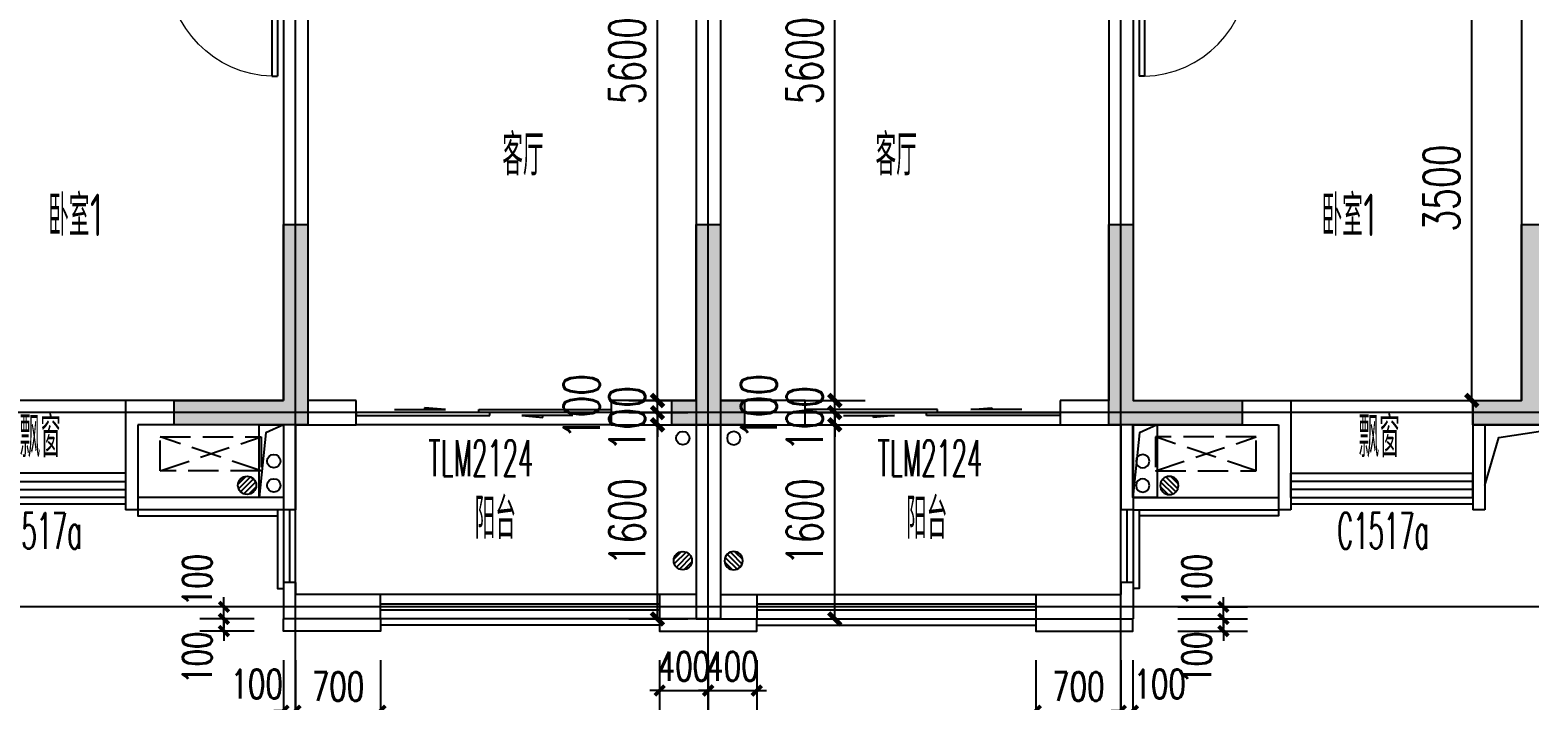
# Model space of a CAD drawing. Extents: x -59851 to 653804, y -249523 to 437614.
# Drawn here: x -29302 to -16943, y 6638 to 12159 of the extents above; entities that cross this region are included whole.
import ezdxf

# ---------------------------------------------------------------- set-up
doc = ezdxf.new("R2010")
doc.units = 0
doc.header["$LTSCALE"] = 1000
doc.header["$MEASUREMENT"] = 0
doc.linetypes.add('DASH', pattern=[0.35, 0.25, -0.1])
doc.layers.add('_S-PS(排水管)', color=255, linetype='Continuous', plot=False)
doc.layers.add('A-area(算半面积)', color=23, linetype='Continuous', plot=False)
for name, color, linetype in [('_S-YS(雨水管)', 3, 'Continuous'), ('_S-空调立管', 7, 'Continuous'), ('A-外装饰线脚', 7, 'Continuous'), ('A-洞口', 105, 'Continuous'), ('A-看线', 105, 'Continuous'), ('A-空调室外机', 5, 'DASH'), ('A-第三道尺寸线', 105, 'Continuous'), ('A-线脚看线', 9, 'Continuous'), ('AE-FLOR', 151, 'Continuous'), ('DOTE', 16, 'Continuous'), ('NL', 5, 'Continuous'), ('PUB_HATCH', 8, 'Continuous'), ('PUB_TEXT', 7, 'Continuous'), ('WALL', 2, 'Continuous'), ('WINDOW', 4, 'Continuous'), ('WINDOW_TEXT', 7, 'Continuous'), ('剪力墙', 6, 'Continuous'), ('栏杆', 142, 'Continuous')]:
    doc.layers.add(name, color=color, linetype=linetype)
doc.layers.add('A-第四道尺寸线(线脚尺寸)', color=105, linetype='Continuous', lineweight=5)
doc.styles.add('_TCH_DIM_T3', font='SIMPLEX.shx', dxfattribs={"width": 0.705882, "bigfont": 'GBCBIG.shx'})
doc.styles.add('_TCH_WINDOW', font='SIMPLEX.shx', dxfattribs={"width": 0.7, "height": 3.5, "bigfont": 'GBCBIG.shx'})
doc.styles.get("Standard").update_dxf_attribs({"font": 'gbenor.shx', "width": 0.7, "bigfont": 'gbcbig.shx'})
doc.dimstyles.new('_TCH_ARCH&&100', dxfattribs={"dimtxt": 297.5, "dimasz": 100, "dimexe": 250, "dimexo": 300, "dimgap": 100, "dimtad": 1, "dimdec": 0, "dimzin": 0, "dimdsep": 46, "dimtxsty": '_TCH_DIM_T3', "dimblk": 'ARCHTICK', "dimcen": 0.09, "dimclrt": 7, "dimazin": 2, "dimtfac": 1, "dimtdec": 0, "dimtix": 1, "dimtmove": 2, "dimatfit": 3, "dimfxl": 0, "dimtolj": 1, "dimtzin": 0, "dimarcsym": 0})
doc.dimstyles.new('_TCH_ARCH&&80', dxfattribs={"dimtxt": 238, "dimasz": 80, "dimexe": 200, "dimexo": 240, "dimgap": 80, "dimtad": 1, "dimdec": 0, "dimzin": 0, "dimdsep": 46, "dimtxsty": '_TCH_DIM_T3', "dimblk": 'ARCHTICK', "dimcen": 0.09, "dimclrt": 7, "dimazin": 2, "dimtfac": 1, "dimtdec": 0, "dimtix": 1, "dimtmove": 2, "dimatfit": 3, "dimfxl": 0, "dimtolj": 1, "dimtzin": 0, "dimarcsym": 0})

# ---------------------------------------------------------------- blocks, each defined once
blk = doc.blocks.new('jgjlq030328')
at = {"layer": 'PUB_HATCH'}
for points in [[(-273535, 8212), (-273535, 9662), (-273335, 9662), (-273335, 8012), (-274435, 8012), (-274435, 8212)], [(-270335, 8012), (-270335, 8212), (-270135, 8212), (-270135, 9662), (-269935, 9662), (-269935, 8212), (-269735, 8212), (-269735, 8012)], [(-266735, 9662), (-266535, 9662), (-266535, 8212), (-265635, 8212), (-265635, 8012), (-266735, 8012)], [(-263735, 8012), (-263735, 8212), (-263335, 8212), (-263335, 9662), (-263135, 9662), (-263135, 8212), (-262735, 8212), (-262735, 8012)]]:
    blk.add_hatch(color=256, dxfattribs=at).paths.add_polyline_path(points)
at = {"layer": '剪力墙'}
for points in [[(-273535, 8212), (-273535, 9662), (-273335, 9662), (-273335, 8012), (-274435, 8012), (-274435, 8212)], [(-266735, 9662), (-266535, 9662), (-266535, 8212), (-265635, 8212), (-265635, 8012), (-266735, 8012)]]:
    blk.add_lwpolyline(points, close=True, dxfattribs=at)
for points in [[(-270335, 8012), (-270335, 8212), (-270135, 8212), (-270135, 9662), (-269935, 9662), (-269935, 8212), (-269735, 8212), (-269735, 8012), (-270335, 8012), (-269935, 8012)], [(-263735, 8012), (-263735, 8212), (-263335, 8212), (-263335, 9662), (-263135, 9662), (-263135, 8212), (-262735, 8212), (-262735, 8012), (-263735, 8012), (-263135, 8012)], [(-273335, 8212), (-273335, 8212)], [(-266735, 8212), (-266735, 8212)]]:
    blk.add_lwpolyline(points, dxfattribs=at)
blk = doc.blocks.new('zhouxianssceng0329')
at = {"layer": 'DOTE'}
for p, q in [((-27114, 132090), (-27114, 156469)), ((-23714, 132090), (-23714, 156469)), ((-20314, 132090), (-20314, 143398)), ((5501, 134598), (-44989, 134598)), ((5501, 132998), (-44989, 132998))]:
    blk.add_line(p, q, dxfattribs=at)
blk = doc.blocks.new('ssxianjiao0329')
at = {"layer": 'A-外装饰线脚'}
for points in [[(-26414, 132898), (-26414, 132798), (-27214, 132798), (-27214, 132898)], [(-24114, 132898), (-24114, 132798), (-23314, 132798), (-23314, 132898)], [(-21014, 132898), (-21014, 132798), (-20214, 132798), (-20214, 132898)]]:
    blk.add_lwpolyline(points, dxfattribs=at)
at = {"layer": 'A-线脚看线'}
for points in [[(-30014, 133848), (-28514, 133848)], [(-28414, 133798), (-28414, 133748), (-27264, 133748)], [(-27214, 133798), (-27264, 133798), (-27264, 133148), (-27214, 133148)], [(-20214, 133798), (-20164, 133798), (-20164, 133148), (-20214, 133148)], [(-19014, 133798), (-19014, 133748), (-20164, 133748)], [(-18914, 133848), (-17414, 133848)], [(-24114, 132848), (-26414, 132848)], [(-23314, 132848), (-21014, 132848)]]:
    blk.add_lwpolyline(points, dxfattribs=at)
blk = doc.blocks.new('jfdsajjfjkjhhj')
at = {"layer": 'A-洞口'}
blk.add_lwpolyline([(-56304, 137588), (-56104, 137588), (-56104, 136988), (-56304, 136988)], close=True, dxfattribs=at)
blk.add_lwpolyline([(-56104, 137588), (-56249, 137522), (-56304, 136988)], dxfattribs=at)
blk = doc.blocks.new('huxingdongkoupiaochuangyangtai')
for p in [(28890, 0), (36090, 0)]:
    blk.add_blockref('jfdsajjfjkjhhj', p)
blk = doc.blocks.new('ktswaj')
at = {"linetype": 'DASH'}
blk.add_lwpolyline([(15990, 179083), (15990, 178253), (16268, 178253), (16268, 179083)], close=True, dxfattribs=at)
for points in [[(15990, 179083), (16268, 178253)], [(15990, 178253), (16268, 179083)]]:
    blk.add_lwpolyline(points, dxfattribs=at)
blk = doc.blocks.new('$DorLib2D$00000131')
at = {"color": 0, "linetype": 'Continuous'}
for p, q in [((0.15, 0.125), (0.2319, 0.1973)), ((0.2319, 0.1973), (0.2319, 0.125)), ((-0.5, 0.125), (-0.5, 0)), ((0.0192, 0.125), (-0.5, 0.125)), ((0.0192, 0), (0.0192, 0.125)), ((0.35, 0.125), (0.15, 0.125)), ((-0.5, 0), (0.0192, 0)), ((-0.024, 0), (0.5, 0)), ((-0.024, -0.125), (-0.024, 0)), ((0.5, 0), (0.5, -0.125)), ((-0.35, -0.125), (-0.15, -0.125)), ((-0.2319, -0.1973), (-0.2319, -0.125)), ((-0.15, -0.125), (-0.2319, -0.1973)), ((0.5, -0.125), (-0.024, -0.125))]:
    blk.add_line(p, q, dxfattribs=at)
blk = doc.blocks.new('$DorLib2D$00000001')
for p, q in [((0.45, 0.975), (0.5, 0.975)), ((0.45, 0), (0.45, 0.975)), ((0.5, 0), (0.5, 0.975)), ((0.5, 0), (0.45, 0))]:
    blk.add_line(p, q)
at = {"lineweight": 13}
blk.add_arc((0.475, 0), 0.975, 91.4693, 180, dxfattribs=at)
blk = doc.blocks.new('$TCHSYS$WIN2D')
for p, q in [((-0.5, 0.5), (0.5, 0.5)), ((-0.5, 0.5), (-0.5, -0.5)), ((0.5, 0.5), (0.5, -0.5)), ((0.5, 0.1667), (-0.5, 0.1667)), ((0.5, -0.1667), (-0.5, -0.1667)), ((-0.5, -0.5), (0.5, -0.5))]:
    blk.add_line(p, q)
blk = doc.blocks.new('_ArchTick')
at = {"color": 0, "linetype": 'ByBlock', "const_width": 0.4}
blk.add_lwpolyline([(-0.5, -0.5), (0.5, 0.5)], dxfattribs=at)
blk = doc.blocks.new('*D739')
at = {"layer": 'A-第三道尺寸线', "color": 0, "lineweight": -2, "transparency": 16777216}
for p, q in [((-70533, -43702), (-70047, -43702)), ((-70297, -45302), (-70297, -43702)), ((-70533, -45302), (-70047, -45302))]:
    blk.add_line(p, q, dxfattribs=at)
at = {"layer": 'Defpoints', "color": 0, "transparency": 16777216}
for p in [(-70833, -43702), (-70297, -43702), (-70833, -45302)]:
    blk.add_point(p, dxfattribs=at)
at = {"layer": 'A-第三道尺寸线', "color": 0, "lineweight": -2, "transparency": 16777216, "xscale": 100, "yscale": 100, "zscale": 100}
for p, rotation in [((-70297, -43702), 90), ((-70297, -45302), 270)]:
    blk.add_blockref('_ArchTick', p, dxfattribs=dict(at, rotation=rotation))
at = {"layer": 'A-第三道尺寸线', "color": 7, "transparency": 16777216, "insert": (-70546, -44502), "char_height": 297.5, "attachment_point": 5, "rotation": 90, "style": '_TCH_DIM_T3'}
blk.add_mtext('\\A1;1600', dxfattribs=at)
blk = doc.blocks.new('*D740')
at = {"layer": 'A-第三道尺寸线', "color": 0, "lineweight": -2, "transparency": 16777216}
for p, q in [((-70297, -43602), (-70297, -43502)), ((-70533, -43602), (-70047, -43602)), ((-70297, -43702), (-70297, -43602)), ((-70533, -43702), (-70047, -43702)), ((-70297, -43702), (-70297, -43802))]:
    blk.add_line(p, q, dxfattribs=at)
at = {"layer": 'Defpoints', "color": 0, "transparency": 16777216}
for p in [(-70833, -43602), (-70297, -43602), (-70833, -43702)]:
    blk.add_point(p, dxfattribs=at)
at = {"layer": 'A-第三道尺寸线', "color": 0, "lineweight": -2, "transparency": 16777216, "xscale": 100, "yscale": 100, "zscale": 100}
for p, rotation in [((-70297, -43602), 270), ((-70297, -43702), 90)]:
    blk.add_blockref('_ArchTick', p, dxfattribs=dict(at, rotation=rotation))
at = {"layer": 'A-第三道尺寸线', "color": 7, "transparency": 16777216, "insert": (-70546, -43652), "char_height": 297.5, "attachment_point": 5, "rotation": 90, "style": '_TCH_DIM_T3'}
blk.add_mtext('\\A1;100', dxfattribs=at)
blk = doc.blocks.new('*D741')
at = {"layer": 'A-第三道尺寸线', "color": 0, "lineweight": -2, "transparency": 16777216}
for p, q in [((-70533, -43502), (-70047, -43502)), ((-70297, -43502), (-70297, -43402)), ((-70297, -43602), (-70297, -43502)), ((-70533, -43602), (-70047, -43602)), ((-70297, -43602), (-70297, -43702))]:
    blk.add_line(p, q, dxfattribs=at)
at = {"layer": 'Defpoints', "color": 0, "transparency": 16777216}
for p in [(-70833, -43502), (-70297, -43502), (-70833, -43602)]:
    blk.add_point(p, dxfattribs=at)
at = {"layer": 'A-第三道尺寸线', "color": 0, "lineweight": -2, "transparency": 16777216, "xscale": 100, "yscale": 100, "zscale": 100}
for p, rotation in [((-70297, -43502), 270), ((-70297, -43602), 90)]:
    blk.add_blockref('_ArchTick', p, dxfattribs=dict(at, rotation=rotation))
at = {"layer": 'A-第三道尺寸线', "color": 7, "transparency": 16777216, "insert": (-70922, -43552), "char_height": 297.5, "attachment_point": 5, "rotation": 90, "style": '_TCH_DIM_T3'}
blk.add_mtext('\\A1;100', dxfattribs=at)
blk = doc.blocks.new('*D742')
at = {"layer": 'A-第三道尺寸线', "color": 0, "lineweight": -2, "transparency": 16777216}
for p, q in [((-70533, -37902), (-70047, -37902)), ((-70297, -43502), (-70297, -37902)), ((-70533, -43502), (-70047, -43502))]:
    blk.add_line(p, q, dxfattribs=at)
at = {"layer": 'Defpoints', "color": 0, "transparency": 16777216}
for p in [(-70833, -37902), (-70297, -37902), (-70833, -43502)]:
    blk.add_point(p, dxfattribs=at)
at = {"layer": 'A-第三道尺寸线', "color": 0, "lineweight": -2, "transparency": 16777216, "xscale": 100, "yscale": 100, "zscale": 100}
for p, rotation in [((-70297, -37902), 90), ((-70297, -43502), 270)]:
    blk.add_blockref('_ArchTick', p, dxfattribs=dict(at, rotation=rotation))
at = {"layer": 'A-第三道尺寸线', "color": 7, "transparency": 16777216, "insert": (-70546, -40702), "char_height": 297.5, "attachment_point": 5, "rotation": 90, "style": '_TCH_DIM_T3'}
blk.add_mtext('\\A1;5600', dxfattribs=at)
blk = doc.blocks.new('*D753')
at = {"layer": 'A-第三道尺寸线', "color": 0, "lineweight": -2, "transparency": 16777216}
for p, q in [((-75729, -40002), (-76192, -40002)), ((-75942, -43502), (-75942, -40002)), ((-75729, -43502), (-76192, -43502))]:
    blk.add_line(p, q, dxfattribs=at)
at = {"layer": 'Defpoints', "color": 0, "transparency": 16777216}
for p in [(-75942, -40002), (-75429, -40002), (-75429, -43502)]:
    blk.add_point(p, dxfattribs=at)
at = {"layer": 'A-第三道尺寸线', "color": 0, "lineweight": -2, "transparency": 16777216, "xscale": 100, "yscale": 100, "zscale": 100}
for p, rotation in [((-75942, -40002), 90), ((-75942, -43502), 270)]:
    blk.add_blockref('_ArchTick', p, dxfattribs=dict(at, rotation=rotation))
at = {"layer": 'A-第三道尺寸线', "color": 7, "transparency": 16777216, "insert": (-76190, -41752), "char_height": 297.5, "attachment_point": 5, "rotation": 90, "style": '_TCH_DIM_T3'}
blk.add_mtext('\\A1;3500', dxfattribs=at)
blk = doc.blocks.new('*D462')
at = {"layer": 'A-第四道尺寸线(线脚尺寸)', "color": 0, "lineweight": -2, "transparency": 16777216}
for p, q in [((-27214, 13758), (-27214, 13142)), ((-27114, 13758), (-27114, 13142)), ((-27214, 13342), (-27294, 13342)), ((-27214, 13342), (-27114, 13342)), ((-27114, 13342), (-27034, 13342))]:
    blk.add_line(p, q, dxfattribs=at)
at = {"layer": 'Defpoints', "color": 0, "transparency": 16777216}
for p in [(-27214, 13998), (-27114, 13998), (-27114, 13342)]:
    blk.add_point(p, dxfattribs=at)
at = {"layer": 'A-第四道尺寸线(线脚尺寸)', "color": 0, "lineweight": -2, "transparency": 16777216, "xscale": 80, "yscale": 80, "zscale": 80}
blk.add_blockref('_ArchTick', (-27214, 13342), dxfattribs=at)
at = {"layer": 'A-第四道尺寸线(线脚尺寸)', "color": 0, "lineweight": -2, "transparency": 16777216, "xscale": 80, "yscale": 80, "zscale": 80, "rotation": 180}
blk.add_blockref('_ArchTick', (-27114, 13342), dxfattribs=at)
at = {"layer": 'A-第四道尺寸线(线脚尺寸)', "color": 7, "transparency": 16777216, "insert": (-27434, 13562), "char_height": 238, "attachment_point": 5, "style": '_TCH_DIM_T3'}
blk.add_mtext('\\A1;100', dxfattribs=at)
blk = doc.blocks.new('*D463')
at = {"layer": 'A-第四道尺寸线(线脚尺寸)', "color": 0, "lineweight": -2, "transparency": 16777216}
for p, q in [((-27114, 13758), (-27114, 13142)), ((-26414, 13758), (-26414, 13142)), ((-27114, 13342), (-26414, 13342))]:
    blk.add_line(p, q, dxfattribs=at)
at = {"layer": 'Defpoints', "color": 0, "transparency": 16777216}
for p in [(-27114, 13998), (-26414, 13998), (-26414, 13342)]:
    blk.add_point(p, dxfattribs=at)
at = {"layer": 'A-第四道尺寸线(线脚尺寸)', "color": 0, "lineweight": -2, "transparency": 16777216, "xscale": 80, "yscale": 80, "zscale": 80, "rotation": 180}
blk.add_blockref('_ArchTick', (-27114, 13342), dxfattribs=at)
at = {"layer": 'A-第四道尺寸线(线脚尺寸)', "color": 0, "lineweight": -2, "transparency": 16777216, "xscale": 80, "yscale": 80, "zscale": 80}
blk.add_blockref('_ArchTick', (-26414, 13342), dxfattribs=at)
at = {"layer": 'A-第四道尺寸线(线脚尺寸)', "color": 7, "transparency": 16777216, "insert": (-26764, 13541), "char_height": 238, "attachment_point": 5, "style": '_TCH_DIM_T3'}
blk.add_mtext('\\A1;700', dxfattribs=at)
blk = doc.blocks.new('*D464')
at = {"layer": 'A-第四道尺寸线(线脚尺寸)', "color": 0, "lineweight": -2, "transparency": 16777216}
for p, q in [((-24114, 13758), (-24114, 13308)), ((-23714, 13758), (-23714, 13308)), ((-24114, 13508), (-24194, 13508)), ((-24114, 13508), (-23714, 13508)), ((-23714, 13508), (-23634, 13508))]:
    blk.add_line(p, q, dxfattribs=at)
at = {"layer": 'Defpoints', "color": 0, "transparency": 16777216}
for p in [(-24114, 13998), (-23714, 13998), (-23714, 13508)]:
    blk.add_point(p, dxfattribs=at)
at = {"layer": 'A-第四道尺寸线(线脚尺寸)', "color": 0, "lineweight": -2, "transparency": 16777216, "xscale": 80, "yscale": 80, "zscale": 80}
blk.add_blockref('_ArchTick', (-24114, 13508), dxfattribs=at)
at = {"layer": 'A-第四道尺寸线(线脚尺寸)', "color": 0, "lineweight": -2, "transparency": 16777216, "xscale": 80, "yscale": 80, "zscale": 80, "rotation": 180}
blk.add_blockref('_ArchTick', (-23714, 13508), dxfattribs=at)
at = {"layer": 'A-第四道尺寸线(线脚尺寸)', "color": 7, "transparency": 16777216, "insert": (-23914, 13707), "char_height": 238, "attachment_point": 5, "style": '_TCH_DIM_T3'}
blk.add_mtext('\\A1;400', dxfattribs=at)
blk = doc.blocks.new('*D465')
at = {"layer": 'A-第四道尺寸线(线脚尺寸)', "color": 0, "lineweight": -2, "transparency": 16777216}
for p, q in [((-23714, 13758), (-23714, 13308)), ((-23314, 13758), (-23314, 13308)), ((-23714, 13508), (-23794, 13508)), ((-23714, 13508), (-23314, 13508)), ((-23314, 13508), (-23234, 13508))]:
    blk.add_line(p, q, dxfattribs=at)
at = {"layer": 'Defpoints', "color": 0, "transparency": 16777216}
for p in [(-23714, 13998), (-23314, 13998), (-23314, 13508)]:
    blk.add_point(p, dxfattribs=at)
at = {"layer": 'A-第四道尺寸线(线脚尺寸)', "color": 0, "lineweight": -2, "transparency": 16777216, "xscale": 80, "yscale": 80, "zscale": 80}
blk.add_blockref('_ArchTick', (-23714, 13508), dxfattribs=at)
at = {"layer": 'A-第四道尺寸线(线脚尺寸)', "color": 0, "lineweight": -2, "transparency": 16777216, "xscale": 80, "yscale": 80, "zscale": 80, "rotation": 180}
blk.add_blockref('_ArchTick', (-23314, 13508), dxfattribs=at)
at = {"layer": 'A-第四道尺寸线(线脚尺寸)', "color": 7, "transparency": 16777216, "insert": (-23514, 13707), "char_height": 238, "attachment_point": 5, "style": '_TCH_DIM_T3'}
blk.add_mtext('\\A1;400', dxfattribs=at)
blk = doc.blocks.new('*D466')
at = {"layer": 'A-第四道尺寸线(线脚尺寸)', "color": 0, "lineweight": -2, "transparency": 16777216}
for p, q in [((-20314, 13758), (-20314, 13142)), ((-20214, 13758), (-20214, 13142)), ((-20314, 13342), (-20394, 13342)), ((-20314, 13342), (-20214, 13342)), ((-20214, 13342), (-20134, 13342))]:
    blk.add_line(p, q, dxfattribs=at)
at = {"layer": 'Defpoints', "color": 0, "transparency": 16777216}
for p in [(-20314, 13998), (-20214, 13998), (-20214, 13342)]:
    blk.add_point(p, dxfattribs=at)
at = {"layer": 'A-第四道尺寸线(线脚尺寸)', "color": 0, "lineweight": -2, "transparency": 16777216, "xscale": 80, "yscale": 80, "zscale": 80}
blk.add_blockref('_ArchTick', (-20314, 13342), dxfattribs=at)
at = {"layer": 'A-第四道尺寸线(线脚尺寸)', "color": 0, "lineweight": -2, "transparency": 16777216, "xscale": 80, "yscale": 80, "zscale": 80, "rotation": 180}
blk.add_blockref('_ArchTick', (-20214, 13342), dxfattribs=at)
at = {"layer": 'A-第四道尺寸线(线脚尺寸)', "color": 7, "transparency": 16777216, "insert": (-19994, 13562), "char_height": 238, "attachment_point": 5, "style": '_TCH_DIM_T3'}
blk.add_mtext('\\A1;100', dxfattribs=at)
blk = doc.blocks.new('*D467')
at = {"layer": 'A-第四道尺寸线(线脚尺寸)', "color": 0, "lineweight": -2, "transparency": 16777216}
for p, q in [((-21014, 13758), (-21014, 13142)), ((-20314, 13758), (-20314, 13142)), ((-21014, 13342), (-20314, 13342))]:
    blk.add_line(p, q, dxfattribs=at)
at = {"layer": 'Defpoints', "color": 0, "transparency": 16777216}
for p in [(-21014, 13998), (-20314, 13998), (-20314, 13342)]:
    blk.add_point(p, dxfattribs=at)
at = {"layer": 'A-第四道尺寸线(线脚尺寸)', "color": 0, "lineweight": -2, "transparency": 16777216, "xscale": 80, "yscale": 80, "zscale": 80, "rotation": 180}
blk.add_blockref('_ArchTick', (-21014, 13342), dxfattribs=at)
at = {"layer": 'A-第四道尺寸线(线脚尺寸)', "color": 0, "lineweight": -2, "transparency": 16777216, "xscale": 80, "yscale": 80, "zscale": 80}
blk.add_blockref('_ArchTick', (-20314, 13342), dxfattribs=at)
at = {"layer": 'A-第四道尺寸线(线脚尺寸)', "color": 7, "transparency": 16777216, "insert": (-20664, 13541), "char_height": 238, "attachment_point": 5, "style": '_TCH_DIM_T3'}
blk.add_mtext('\\A1;700', dxfattribs=at)
blk = doc.blocks.new('*D498')
at = {"layer": 'A-第四道尺寸线(线脚尺寸)', "color": 0, "lineweight": -2, "transparency": 16777216}
for p, q in [((-27454, 14098), (-27904, 14098)), ((-27704, 14098), (-27704, 14178)), ((-27704, 13998), (-27704, 14098)), ((-27454, 13998), (-27904, 13998)), ((-27704, 13998), (-27704, 13918))]:
    blk.add_line(p, q, dxfattribs=at)
at = {"layer": 'Defpoints', "color": 0, "transparency": 16777216}
for p in [(-27704, 14098), (-27214, 14098), (-27214, 13998)]:
    blk.add_point(p, dxfattribs=at)
at = {"layer": 'A-第四道尺寸线(线脚尺寸)', "color": 0, "lineweight": -2, "transparency": 16777216, "xscale": 80, "yscale": 80, "zscale": 80}
for p, rotation in [((-27704, 14098), 270), ((-27704, 13998), 90)]:
    blk.add_blockref('_ArchTick', p, dxfattribs=dict(at, rotation=rotation))
at = {"layer": 'A-第四道尺寸线(线脚尺寸)', "color": 7, "transparency": 16777216, "insert": (-27924, 13778), "char_height": 238, "attachment_point": 5, "rotation": 90, "style": '_TCH_DIM_T3'}
blk.add_mtext('\\A1;100', dxfattribs=at)
blk = doc.blocks.new('*D499')
at = {"layer": 'A-第四道尺寸线(线脚尺寸)', "color": 0, "lineweight": -2, "transparency": 16777216}
for p, q in [((-27704, 14198), (-27704, 14278)), ((-27454, 14198), (-27904, 14198)), ((-27454, 14098), (-27904, 14098)), ((-27704, 14098), (-27704, 14198)), ((-27704, 14098), (-27704, 14018))]:
    blk.add_line(p, q, dxfattribs=at)
at = {"layer": 'Defpoints', "color": 0, "transparency": 16777216}
for p in [(-27704, 14198), (-27214, 14198), (-27214, 14098)]:
    blk.add_point(p, dxfattribs=at)
at = {"layer": 'A-第四道尺寸线(线脚尺寸)', "color": 0, "lineweight": -2, "transparency": 16777216, "xscale": 80, "yscale": 80, "zscale": 80}
for p, rotation in [((-27704, 14198), 270), ((-27704, 14098), 90)]:
    blk.add_blockref('_ArchTick', p, dxfattribs=dict(at, rotation=rotation))
at = {"layer": 'A-第四道尺寸线(线脚尺寸)', "color": 7, "transparency": 16777216, "insert": (-27924, 14418), "char_height": 238, "attachment_point": 5, "rotation": 90, "style": '_TCH_DIM_T3'}
blk.add_mtext('\\A1;100', dxfattribs=at)
blk = doc.blocks.new('*D500')
at = {"layer": 'A-第四道尺寸线(线脚尺寸)', "color": 0, "lineweight": -2, "transparency": 16777216}
for p, q in [((-19843, 14098), (-19269, 14098)), ((-19469, 14098), (-19469, 14178)), ((-19469, 13998), (-19469, 14098)), ((-19843, 13998), (-19269, 13998)), ((-19469, 13998), (-19469, 13918))]:
    blk.add_line(p, q, dxfattribs=at)
at = {"layer": 'Defpoints', "color": 0, "transparency": 16777216}
for p in [(-20083, 14098), (-19469, 14098), (-20083, 13998)]:
    blk.add_point(p, dxfattribs=at)
at = {"layer": 'A-第四道尺寸线(线脚尺寸)', "color": 0, "lineweight": -2, "transparency": 16777216, "xscale": 80, "yscale": 80, "zscale": 80}
for p, rotation in [((-19469, 14098), 270), ((-19469, 13998), 90)]:
    blk.add_blockref('_ArchTick', p, dxfattribs=dict(at, rotation=rotation))
at = {"layer": 'A-第四道尺寸线(线脚尺寸)', "color": 7, "transparency": 16777216, "insert": (-19689, 13778), "char_height": 238, "attachment_point": 5, "rotation": 90, "style": '_TCH_DIM_T3'}
blk.add_mtext('\\A1;100', dxfattribs=at)
blk = doc.blocks.new('*D501')
at = {"layer": 'A-第四道尺寸线(线脚尺寸)', "color": 0, "lineweight": -2, "transparency": 16777216}
for p, q in [((-19469, 14198), (-19469, 14278)), ((-19843, 14198), (-19269, 14198)), ((-19843, 14098), (-19269, 14098)), ((-19469, 14098), (-19469, 14198)), ((-19469, 14098), (-19469, 14018))]:
    blk.add_line(p, q, dxfattribs=at)
at = {"layer": 'Defpoints', "color": 0, "transparency": 16777216}
for p in [(-20083, 14198), (-20083, 14098), (-19469, 14198)]:
    blk.add_point(p, dxfattribs=at)
at = {"layer": 'A-第四道尺寸线(线脚尺寸)', "color": 0, "lineweight": -2, "transparency": 16777216, "xscale": 80, "yscale": 80, "zscale": 80}
for p, rotation in [((-19469, 14198), 270), ((-19469, 14098), 90)]:
    blk.add_blockref('_ArchTick', p, dxfattribs=dict(at, rotation=rotation))
at = {"layer": 'A-第四道尺寸线(线脚尺寸)', "color": 7, "transparency": 16777216, "insert": (-19689, 14418), "char_height": 238, "attachment_point": 5, "rotation": 90, "style": '_TCH_DIM_T3'}
blk.add_mtext('\\A1;100', dxfattribs=at)
blk = doc.blocks.new('_LV13')
at = {"color": 0}
for p, q in [((-0.071, 0.495), (-0.495, 0.071)), ((0.183, 0.465), (-0.465, -0.183)), ((0.354, 0.354), (-0.354, -0.354)), ((0.465, 0.183), (-0.183, -0.465)), ((0.495, -0.071), (0.071, -0.495))]:
    blk.add_line(p, q, dxfattribs=at)
blk.add_circle((0, 0), 0.5)
blk = doc.blocks.new('e30505')
at = {"layer": '_S-PS(排水管)'}
blk.add_lwpolyline([(-133873, 57934, 1), (-133763, 57934, 1)], format="xyb", close=True, dxfattribs=at)
at = {"layer": '_S-YS(雨水管)'}
blk.add_lwpolyline([(-130393, 57744, 1), (-130503, 57744, 1)], format="xyb", close=True, dxfattribs=at)
at = {"layer": '_S-空调立管'}
blk.add_lwpolyline([(-130393, 57544, 1), (-130503, 57544, 1)], format="xyb", close=True, dxfattribs=at)
at = {"layer": 'NL', "ltscale": 0.5, "extrusion": (0, 0, -1), "xscale": 150, "yscale": 150, "zscale": -150}
for p in [(130228, 57544), (133818, 56924)]:
    blk.add_blockref('_LV13', p, dxfattribs=at)
blk = doc.blocks.new('jfdsjajkjkjkjkh')
at = {"layer": '_S-PS(排水管)'}
blk.add_lwpolyline([(-23559, 137478, 1), (-23449, 137478, 1)], format="xyb", close=True, dxfattribs=at)
at = {"layer": '_S-YS(雨水管)'}
blk.add_lwpolyline([(-20079, 137288, 1), (-20189, 137288, 1)], format="xyb", close=True, dxfattribs=at)
at = {"layer": '_S-空调立管'}
blk.add_lwpolyline([(-20079, 137088, 1), (-20189, 137088, 1)], format="xyb", close=True, dxfattribs=at)
at = {"layer": 'NL', "ltscale": 0.5, "extrusion": (0, 0, -1), "xscale": 150, "yscale": 150, "zscale": -150}
for p in [(19914, 137088), (23504, 136468)]:
    blk.add_blockref('_LV13', p, dxfattribs=at)
blk = doc.blocks.new('*D901')
at = {"layer": 'A-第三道尺寸线', "color": 0, "lineweight": -2, "transparency": 16777216}
for p, q in [((-23014, 8906), (-22421, 8906)), ((-22671, 7306), (-22671, 8906)), ((-23014, 7306), (-22421, 7306))]:
    blk.add_line(p, q, dxfattribs=at)
at = {"layer": 'Defpoints', "color": 0, "transparency": 16777216}
for p in [(-23314, 8906), (-22671, 8906), (-23314, 7306)]:
    blk.add_point(p, dxfattribs=at)
at = {"layer": 'A-第三道尺寸线', "color": 0, "lineweight": -2, "transparency": 16777216, "xscale": 100, "yscale": 100, "zscale": 100}
for p, rotation in [((-22671, 8906), 90), ((-22671, 7306), 270)]:
    blk.add_blockref('_ArchTick', p, dxfattribs=dict(at, rotation=rotation))
at = {"layer": 'A-第三道尺寸线', "color": 7, "transparency": 16777216, "insert": (-22919, 8106), "char_height": 297.5, "attachment_point": 5, "rotation": 90, "style": '_TCH_DIM_T3'}
blk.add_mtext('\\A1;1600', dxfattribs=at)
blk = doc.blocks.new('*D902')
at = {"layer": 'A-第三道尺寸线', "color": 0, "lineweight": -2, "transparency": 16777216}
for p, q in [((-22671, 9006), (-22671, 9106)), ((-23014, 9006), (-22421, 9006)), ((-23014, 8906), (-22421, 8906)), ((-22671, 8906), (-22671, 9006)), ((-22671, 8906), (-22671, 8806))]:
    blk.add_line(p, q, dxfattribs=at)
at = {"layer": 'Defpoints', "color": 0, "transparency": 16777216}
for p in [(-23314, 9006), (-23314, 8906), (-22671, 9006)]:
    blk.add_point(p, dxfattribs=at)
at = {"layer": 'A-第三道尺寸线', "color": 0, "lineweight": -2, "transparency": 16777216, "xscale": 100, "yscale": 100, "zscale": 100}
for p, rotation in [((-22671, 9006), 270), ((-22671, 8906), 90)]:
    blk.add_blockref('_ArchTick', p, dxfattribs=dict(at, rotation=rotation))
at = {"layer": 'A-第三道尺寸线', "color": 7, "transparency": 16777216, "insert": (-22919, 8956), "char_height": 297.5, "attachment_point": 5, "rotation": 90, "style": '_TCH_DIM_T3'}
blk.add_mtext('\\A1;100', dxfattribs=at)
blk = doc.blocks.new('*D903')
at = {"layer": 'A-第三道尺寸线', "color": 0, "lineweight": -2, "transparency": 16777216}
for p, q in [((-22671, 9106), (-22671, 9206)), ((-23014, 9106), (-22421, 9106)), ((-22671, 9006), (-22671, 9106)), ((-23014, 9006), (-22421, 9006)), ((-22671, 9006), (-22671, 8906))]:
    blk.add_line(p, q, dxfattribs=at)
at = {"layer": 'Defpoints', "color": 0, "transparency": 16777216}
for p in [(-23314, 9106), (-22671, 9106), (-23314, 9006)]:
    blk.add_point(p, dxfattribs=at)
at = {"layer": 'A-第三道尺寸线', "color": 0, "lineweight": -2, "transparency": 16777216, "xscale": 100, "yscale": 100, "zscale": 100}
for p, rotation in [((-22671, 9106), 270), ((-22671, 9006), 90)]:
    blk.add_blockref('_ArchTick', p, dxfattribs=dict(at, rotation=rotation))
at = {"layer": 'A-第三道尺寸线', "color": 7, "transparency": 16777216, "insert": (-23296, 9056), "char_height": 297.5, "attachment_point": 5, "rotation": 90, "style": '_TCH_DIM_T3'}
blk.add_mtext('\\A1;100', dxfattribs=at)
blk = doc.blocks.new('*D904')
at = {"layer": 'A-第三道尺寸线', "color": 0, "lineweight": -2, "transparency": 16777216}
for p, q in [((-23014, 14706), (-22421, 14706)), ((-22671, 9106), (-22671, 14706)), ((-23014, 9106), (-22421, 9106))]:
    blk.add_line(p, q, dxfattribs=at)
at = {"layer": 'Defpoints', "color": 0, "transparency": 16777216}
for p in [(-23314, 14706), (-22671, 14706), (-23314, 9106)]:
    blk.add_point(p, dxfattribs=at)
at = {"layer": 'A-第三道尺寸线', "color": 0, "lineweight": -2, "transparency": 16777216, "xscale": 100, "yscale": 100, "zscale": 100}
for p, rotation in [((-22671, 14706), 90), ((-22671, 9106), 270)]:
    blk.add_blockref('_ArchTick', p, dxfattribs=dict(at, rotation=rotation))
at = {"layer": 'A-第三道尺寸线', "color": 7, "transparency": 16777216, "insert": (-22919, 11906), "char_height": 297.5, "attachment_point": 5, "rotation": 90, "style": '_TCH_DIM_T3'}
blk.add_mtext('\\A1;5600', dxfattribs=at)
blk = doc.blocks.new('*D917')
at = {"layer": 'A-第三道尺寸线', "color": 0, "lineweight": -2, "transparency": 16777216}
for p, q in [((-17714, 12606), (-17173, 12606)), ((-17423, 9106), (-17423, 12606)), ((-17714, 9106), (-17173, 9106))]:
    blk.add_line(p, q, dxfattribs=at)
at = {"layer": 'Defpoints', "color": 0, "transparency": 16777216}
for p in [(-18014, 12606), (-17423, 12606), (-18014, 9106)]:
    blk.add_point(p, dxfattribs=at)
at = {"layer": 'A-第三道尺寸线', "color": 0, "lineweight": -2, "transparency": 16777216, "xscale": 100, "yscale": 100, "zscale": 100}
for p, rotation in [((-17423, 12606), 90), ((-17423, 9106), 270)]:
    blk.add_blockref('_ArchTick', p, dxfattribs=dict(at, rotation=rotation))
at = {"layer": 'A-第三道尺寸线', "color": 7, "transparency": 16777216, "insert": (-17671, 10856), "char_height": 297.5, "attachment_point": 5, "rotation": 90, "style": '_TCH_DIM_T3'}
blk.add_mtext('\\A1;3500', dxfattribs=at)
blk = doc.blocks.new('750CHUFANGNCHUANG')
at = {"layer": 'A-看线'}
blk.add_lwpolyline([(-74679, -43501.8), (-76179, -43501.8)], dxfattribs=at)
at = {"layer": 'AE-FLOR'}
for points in [[(-73379, -44401.8), (-73379, -45001.8)], [(-73279, -45001.8), (-73279, -44401.8)], [(-70279, -45101.8), (-72579, -45101.8)], [(-70279, -45301.8), (-72579, -45301.8)]]:
    blk.add_lwpolyline(points, dxfattribs=at)
at = {"layer": 'WALL'}
for p, q in [((-69779, -34701.8), (-69779, -43601.8)), ((-69979, -34901.8), (-69979, -43501.8)), ((-73179, -39901.8), (-73179, -43501.8)), ((-73379, -40001.8), (-73379, -43501.8)), ((-74679, -43501.8), (-74679, -44101.8)), ((-73379, -43501.8), (-74679, -43501.8)), ((-72779, -43501.8), (-73179, -43501.8)), ((-72779, -43701.8), (-72779, -43501.8)), ((-69979, -43501.8), (-70679, -43501.8)), ((-70679, -43501.8), (-70679, -43701.8)), ((-69779, -43601.8), (-69779, -45301.8)), ((-74579, -43701.8), (-74579, -44201.8)), ((-73379, -43701.8), (-74579, -43701.8)), ((-73379, -43701.8), (-73379, -44401.8)), ((-73279, -43701.8), (-72779, -43701.8)), ((-73279, -43701.8), (-73279, -44401.8)), ((-70679, -43701.8), (-69979, -43701.8)), ((-69979, -43701.8), (-69979, -45101.8)), ((-74679, -44101.8), (-74679, -44301.8)), ((-74579, -44201.8), (-74579, -44401.8)), ((-74679, -44301.8), (-74679, -44401.8)), ((-74579, -44401.8), (-74679, -44401.8)), ((-73279, -44401.8), (-73379, -44401.8)), ((-73379, -45001.8), (-73379, -45301.8)), ((-73279, -45001.8), (-73379, -45001.8)), ((-73279, -45001.8), (-73279, -45101.8)), ((-72579, -45101.8), (-73279, -45101.8)), ((-72579, -45301.8), (-72579, -45101.8)), ((-69979, -45101.8), (-70279, -45101.8)), ((-70279, -45301.8), (-70279, -45101.8)), ((-72579, -45301.8), (-73379, -45301.8)), ((-69779, -45301.8), (-70279, -45301.8))]:
    blk.add_line(p, q, dxfattribs=at)
at = {"layer": 'WINDOW'}
blk.add_line((-70679, -43701.8), (-72779, -43701.8), dxfattribs=at)
at = {"layer": '栏杆'}
for points in [[(-73379, -44301.8), (-74579, -44301.8)], [(-73379, -44401.8), (-74579, -44401.8)], [(-73329, -44401.8), (-73329, -45001.8)], [(-72579, -45176.8), (-70279, -45176.8)], [(-72579, -45226.8), (-70279, -45226.8)], [(-69479, -45176.8), (-67179, -45176.8)], [(-69479, -45226.8), (-67179, -45226.8)]]:
    blk.add_lwpolyline(points, dxfattribs=at)
at = {"layer": 'A-空调室外机', "extrusion": (0, 0, -1), "zscale": -1, "rotation": 90}
blk.add_blockref('ktswaj', (252646.9, -60070.2), dxfattribs=at)
at = {"layer": 'WINDOW'}
ref = blk.add_blockref('$DorLib2D$00000001', (-73879, -39951.8), dxfattribs=dict(at, xscale=-900, yscale=900, zscale=-900, rotation=180))
ref.add_attrib('A', 'M0923', (-74222, -39775.5), dxfattribs={"layer": 'WINDOW_TEXT', "height": 297.5, "style": '_TCH_WINDOW', "width": 0.494118})
ref = blk.add_blockref('$DorLib2D$00000131', (-71729, -43601.8), dxfattribs=dict(at, xscale=-2100, yscale=200, zscale=2100))
ref.add_attrib('A', 'TLM2124', (-72184, -44125.5), dxfattribs={"layer": 'WINDOW_TEXT', "height": 297.5, "style": '_TCH_WINDOW', "width": 0.494118})
ref = blk.add_blockref('$TCHSYS$WIN2D', (-75429, -44201.8), dxfattribs=dict(at, xscale=-1500, yscale=200, zscale=1500))
ref.add_attrib('A', 'C1517a', (-75796.5, -44725.5), dxfattribs={"layer": 'WINDOW_TEXT', "height": 297.5, "style": '_TCH_WINDOW', "width": 0.494118})
at = {"layer": 'PUB_TEXT', "width": 0.7}
for s, height, p in [('客厅', 337.59, (-71575.4, -41647.7)), ('卧室', 337.59, (-75317.4, -42147.2)), ('1', 350, (-74973.3, -42147.2)), ('飘窗', 337.59, (-75552.9, -43969.2)), ('阳台', 337.59, (-71803.5, -44642.5))]:
    blk.add_text(s, height=height, dxfattribs=at).set_placement(p)
at = {"layer": 'A-第三道尺寸线'}
for p1, p2, distance, picture, middle in [((-70833, -43501.8), (-70833, -37901.8), -535.7, '*D742', (-70546, -40701.8)), ((-75429, -43501.8), (-75429, -40001.8), 512.8, '*D753', (-76190.5, -41751.8)), ((-70833, -43701.8), (-70833, -43601.8), -535.7, '*D740', (-70546, -43651.8)), ((-70833, -45301.8), (-70833, -43701.8), -535.7, '*D739', (-70546, -44501.8))]:
    dim = blk.add_aligned_dim(p1=p1, p2=p2, distance=distance, dimstyle='_TCH_ARCH&&100', dxfattribs=at)
    dim.commit()
    dim.dimension.update_dxf_attribs({"geometry": picture, "text_midpoint": middle})
dim = blk.add_linear_dim(base=(-70297.2, -43501.8), p1=(-70833, -43601.8), p2=(-70833, -43501.8), angle=90, dimstyle='_TCH_ARCH&&100', dxfattribs=at)
dim.commit()
dim.dimension.update_dxf_attribs({"geometry": '*D741', "text_midpoint": (-70922.2, -43551.8), "dimtype": 129})
blk = doc.blocks.new('1213fxianjiao0427')
at = {"layer": 'A-第四道尺寸线(线脚尺寸)'}
for base, p1, p2, angle, picture, middle in [((-27704.5, 14198.2), (-27213.7, 14098.2), (-27213.7, 14198.2), 90, '*D499', (-27924.5, 14418.2)), ((-19469, 14198.2), (-20083, 14098.2), (-20083, 14198.2), 90, '*D501', (-19689, 14418.2)), ((-27704.5, 14098.2), (-27213.7, 13998.2), (-27213.7, 14098.2), 90, '*D498', (-27924.5, 13778.2)), ((-19469, 14098.2), (-20083, 13998.2), (-20083, 14098.2), 90, '*D500', (-19689, 13778.2)), ((-27113.7, 13341.9), (-27213.7, 13998.2), (-27113.7, 13998.2), 0, '*D462', (-27433.7, 13561.9)), ((-20213.7, 13341.9), (-20313.7, 13998.2), (-20213.7, 13998.2), 0, '*D466', (-19993.7, 13561.9))]:
    dim = blk.add_linear_dim(base=base, p1=p1, p2=p2, angle=angle, dimstyle='_TCH_ARCH&&80', dxfattribs=at)
    dim.commit()
    dim.dimension.update_dxf_attribs({"geometry": picture, "text_midpoint": middle, "dimtype": 129})
for p1, p2, distance, picture, middle in [((-27113.7, 13998.2), (-26413.7, 13998.2), -656.4, '*D463', (-26763.7, 13540.9)), ((-24113.7, 13998.2), (-23713.7, 13998.2), -490.6, '*D464', (-23913.7, 13706.6)), ((-23713.7, 13998.2), (-23313.7, 13998.2), -490.6, '*D465', (-23513.7, 13706.6)), ((-21013.7, 13998.2), (-20313.7, 13998.2), -656.4, '*D467', (-20663.7, 13540.9))]:
    dim = blk.add_aligned_dim(p1=p1, p2=p2, distance=distance, dimstyle='_TCH_ARCH&&80', dxfattribs=at)
    dim.commit()
    dim.dimension.update_dxf_attribs({"geometry": picture, "text_midpoint": middle})

msp = doc.modelspace()

# ---------------------------------------------------------------- linework, layer by layer
at = {"layer": 'A-看线'}
for points in [[(-18913.7, 9105.7), (-17413.7, 9105.7)], [(-17313.7, 8405.7), (-17198.1, 8800.6), (-16513.7, 8905.7)]]:
    msp.add_lwpolyline(points, dxfattribs=at)
at = {"layer": 'AE-FLOR'}
for points in [[(-20313.7, 7605.7), (-20313.7, 8205.7)], [(-20213.7, 8205.7), (-20213.7, 7605.7)]]:
    msp.add_lwpolyline(points, dxfattribs=at)
at = {"layer": 'WALL'}
for p, q in [((-20413.7, 12705.7), (-20413.7, 9105.7)), ((-20213.7, 12605.7), (-20213.7, 9105.7)), ((-17013.7, 12605.7), (-17013.7, 9105.7)), ((-20413.7, 9105.7), (-20813.7, 9105.7)), ((-20813.7, 9105.7), (-20813.7, 8905.7)), ((-20213.7, 9105.7), (-18913.7, 9105.7)), ((-18913.7, 9105.7), (-18913.7, 8505.7)), ((-17413.7, 9105.7), (-17013.7, 9105.7)), ((-17413.7, 9105.7), (-17413.7, 8505.7)), ((-20813.7, 8905.7), (-20313.7, 8905.7)), ((-20313.7, 8905.7), (-20313.7, 8205.7)), ((-20213.7, 8905.7), (-19013.7, 8905.7)), ((-20213.7, 8905.7), (-20213.7, 8205.7)), ((-19013.7, 8905.7), (-19013.7, 8405.7)), ((-17313.7, 8905.7), (-16913.7, 8905.7)), ((-17313.7, 8905.7), (-17313.7, 8405.7)), ((-19013.7, 8405.7), (-19013.7, 8205.7)), ((-18913.7, 8305.7), (-18913.7, 8505.7)), ((-17413.7, 8305.7), (-17413.7, 8505.7)), ((-17313.7, 8405.7), (-17313.7, 8205.7)), ((-18913.7, 8305.7), (-18913.7, 8205.7)), ((-17413.7, 8305.7), (-17413.7, 8205.7)), ((-20213.7, 8205.7), (-20313.7, 8205.7)), ((-18913.7, 8205.7), (-19013.7, 8205.7)), ((-17313.7, 8205.7), (-17413.7, 8205.7)), ((-20313.7, 7605.7), (-20313.7, 7505.7)), ((-20213.7, 7605.7), (-20313.7, 7605.7)), ((-20213.7, 7605.7), (-20213.7, 7305.7))]:
    msp.add_line(p, q, dxfattribs=at)
at = {"layer": '栏杆'}
for points in [[(-20213.7, 8305.7), (-19013.7, 8305.7)], [(-20263.7, 8205.7), (-20263.7, 7605.7)], [(-20213.7, 8205.7), (-19013.7, 8205.7)]]:
    msp.add_lwpolyline(points, dxfattribs=at)

# ---------------------------------------------------------------- block references
for name, p in [('zhouxianssceng0329', (0, -125592.5)), ('ssxianjiao0329', (0, -125592.5)), ('huxingdongkoupiaochuangyangtai', (0, -128682.6))]:
    msp.add_blockref(name, p)
at = {"layer": 'A-空调室外机', "rotation": 90}
msp.add_blockref('ktswaj', (159054.2, -7462.7), dxfattribs=at)
at = {"layer": 'WINDOW'}
ref = msp.add_blockref('$DorLib2D$00000001', (-19713.7, 12655.7), dxfattribs=dict(at, xscale=-900, yscale=-900, zscale=-900))
ref.add_attrib('A', 'M0923', (-20056.7, 12832), dxfattribs={"layer": 'WINDOW_TEXT', "height": 297.5, "style": '_TCH_WINDOW', "width": 0.494118})
ref = msp.add_blockref('$TCHSYS$WIN2D', (-18163.7, 8405.7), dxfattribs=dict(at, xscale=1500, yscale=200, zscale=1500))
ref.add_attrib('A', 'C1517a', (-18531.2, 7882), dxfattribs={"layer": 'WINDOW_TEXT', "height": 297.5, "style": '_TCH_WINDOW', "width": 0.494118})
at = {"layer": '剪力墙'}
msp.add_blockref('jgjlq030328', (246321.3, 893.8, 0), dxfattribs=at)

# ---------------------------------------------------------------- texts
at = {"layer": 'PUB_TEXT', "width": 0.7}
for s, height, p in [('卧室', 337.59, (-18660.2, 10460.3)), ('1', 350, (-18316.1, 10460.3)), ('飘窗', 337.59, (-18355.2, 8638.3))]:
    msp.add_text(s, height=height, dxfattribs=at).set_placement(p)

# ---------------------------------------------------------------- dimensions: what is measured, and where the dimension line sits
at = {"layer": 'A-第三道尺寸线'}
dim = msp.add_aligned_dim(p1=(-18013.7, 9105.7), p2=(-18013.7, 12605.7), distance=-591.2, dimstyle='_TCH_ARCH&&100', dxfattribs=at)
dim.commit()
dim.dimension.update_dxf_attribs({"geometry": '*D917', "text_midpoint": (-17671.3, 10855.7)})

# ---------------------------------------------------------------- next in the draw order: block references
msp.add_blockref('750CHUFANGNCHUANG', (46165.2, 52607.5))

# ---------------------------------------------------------------- next in the draw order: linework, layer by layer
at = {"layer": 'AE-FLOR'}
for points in [[(-23313.7, 7505.7), (-21013.7, 7505.7)], [(-23313.7, 7305.7), (-21013.7, 7305.7)]]:
    msp.add_lwpolyline(points, dxfattribs=at)
at = {"layer": 'WALL'}
for p, q in [((-23813.7, 17905.7), (-23813.7, 9005.7)), ((-23613.7, 17705.7), (-23613.7, 9105.7)), ((-22913.7, 9105.7), (-23613.7, 9105.7)), ((-22913.7, 8905.7), (-22913.7, 9105.7)), ((-23813.7, 9005.7), (-23813.7, 7305.7)), ((-23613.7, 8905.7), (-22913.7, 8905.7)), ((-23613.7, 8905.7), (-23613.7, 7505.7)), ((-23613.7, 7505.7), (-23313.7, 7505.7)), ((-23313.7, 7505.7), (-23313.7, 7305.7)), ((-21013.7, 7505.7), (-20313.7, 7505.7)), ((-21013.7, 7505.7), (-21013.7, 7305.7)), ((-23813.7, 7305.7), (-23313.7, 7305.7)), ((-21013.7, 7305.7), (-20213.7, 7305.7))]:
    msp.add_line(p, q, dxfattribs=at)
at = {"layer": 'WINDOW'}
msp.add_line((-22913.7, 8905.7), (-20813.7, 8905.7), dxfattribs=at)

# ---------------------------------------------------------------- next in the draw order: block references
msp.add_blockref('1213fxianjiao0427', (0, -6792.5))
at = {"layer": 'A-area(算半面积)', "xscale": -1}
msp.add_blockref('e30505', (-157741.3, -49137.8, 0), dxfattribs=at)
at = {"layer": 'A-area(算半面积)'}
msp.add_blockref('jfdsjajkjkjkjkh', (0, -128682.6), dxfattribs=at)
at = {"layer": 'WINDOW'}
ref = msp.add_blockref('$DorLib2D$00000131', (-21863.7, 9005.7), dxfattribs=dict(at, xscale=2100, yscale=200, zscale=2100))
ref.add_attrib('A', 'TLM2124', (-22318.7, 8482), dxfattribs={"layer": 'WINDOW_TEXT', "height": 297.5, "style": '_TCH_WINDOW', "width": 0.494118})

# ---------------------------------------------------------------- next in the draw order: texts
at = {"layer": 'PUB_TEXT', "width": 0.7}
for s, p in [('客厅', (-22335.3, 10959.8)), ('阳台', (-22083.7, 7965))]:
    msp.add_text(s, height=337.59, dxfattribs=at).set_placement(p)

# ---------------------------------------------------------------- next in the draw order: dimensions: what is measured, and where the dimension line sits
at = {"layer": 'A-第三道尺寸线'}
for p1, p2, picture, middle in [((-23313.7, 9105.7), (-23313.7, 14705.7), '*D904', (-22919.3, 11905.7)), ((-23313.7, 8905.7), (-23313.7, 9005.7), '*D902', (-22919.3, 8955.7)), ((-23313.7, 7305.7), (-23313.7, 8905.7), '*D901', (-22919.3, 8105.7))]:
    dim = msp.add_aligned_dim(p1=p1, p2=p2, distance=-643.2, dimstyle='_TCH_ARCH&&100', dxfattribs=at)
    dim.commit()
    dim.dimension.update_dxf_attribs({"geometry": picture, "text_midpoint": middle})
dim = msp.add_linear_dim(base=(-22670.5, 9105.7), p1=(-23313.7, 9005.7), p2=(-23313.7, 9105.7), angle=90, dimstyle='_TCH_ARCH&&100', dxfattribs=at)
dim.commit()
dim.dimension.update_dxf_attribs({"geometry": '*D903', "text_midpoint": (-23295.5, 9055.7), "dimtype": 161})

doc.saveas('drawing.dxf')
